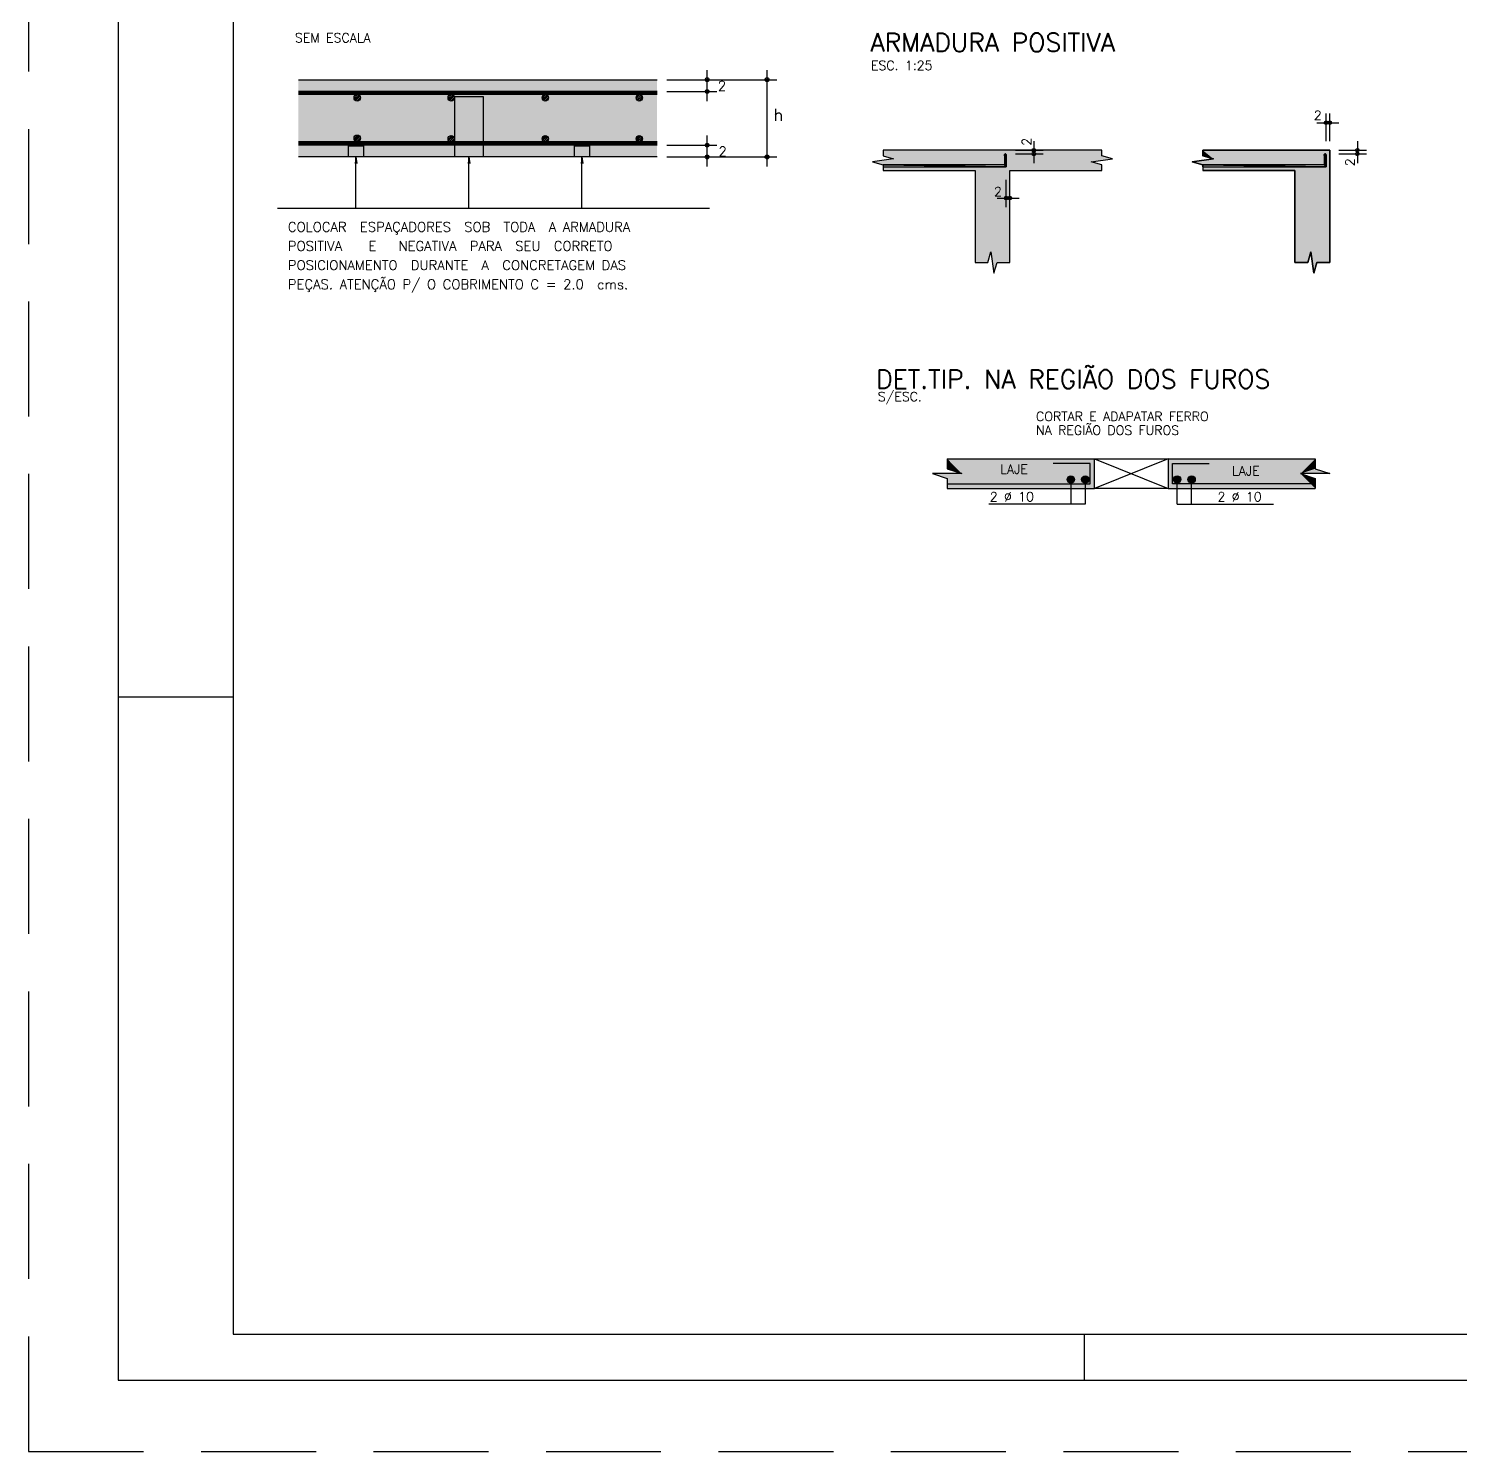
# Model space of a CAD drawing. Extents: x -1.9 to 86, y -1.6 to 60.9.
# Drawn here: x -1.95 to 29.18, y -1.55 to 29.38 of the extents above; entities that cross this region are included whole.
import ezdxf

# ---------------------------------------------------------------- set-up
doc = ezdxf.new("R2010")
doc.units = 0
doc.header["$MEASUREMENT"] = 0
doc.linetypes.add('HIDDEN', pattern=[0.375, 0.25, -0.125])
doc.layers.get('0').update_dxf_attribs({"linetype": 'CONTINUOUS'})
doc.layers.get('Defpoints').update_dxf_attribs({"linetype": 'CONTINUOUS'})
for name, color, linetype in [('ARQ_FOLHA', 7, 'CONTINUOUS'), ('PENA_01', 1, 'CONTINUOUS'), ('PENA_02', 2, 'CONTINUOUS'), ('PENA_03', 3, 'CONTINUOUS'), ('PENA_04', 4, 'CONTINUOUS'), ('PENA_05', 5, 'CONTINUOUS'), ('PENA_10', 253, 'CONTINUOUS')]:
    doc.layers.add(name, color=color, linetype=linetype)
doc.styles.get("Standard").update_dxf_attribs({"font": 'ROMANS.SHX'})

# ---------------------------------------------------------------- blocks, each defined once
blk = doc.blocks.new('FOLHA A1 - 841 X 594')
at = {"layer": 'ARQ_FOLHA', "color": 1}
for p, q in [((-816, 148.5), (-841, 148.5)), ((-631, 10), (-631, 0))]:
    blk.add_line(p, q, dxfattribs=at)
for points in [[(-841, 0), (0, 0), (0, 594), (-841, 594)], [(-816, 10), (-10, 10), (-10, 584), (-816, 584)]]:
    blk.add_lwpolyline(points, close=True, dxfattribs=at)
at = {"layer": 'Defpoints', "color": 8, "linetype": 'HIDDEN', "ltscale": 100}
blk.add_lwpolyline([(-860.5, 609.5), (-860.5, -15.5), (19.5, -15.5), (19.5, 609.5)], close=True, dxfattribs=at)
blk = doc.blocks.new('*U24')
blk.add_blockref('FOLHA A1 - 841 X 594', (0, 0))

msp = doc.modelspace()

# ---------------------------------------------------------------- linework, layer by layer
at = {"layer": 'PENA_01', "linetype": 'Continuous'}
for p, q in [((12.803, 27.805), (12.803, 28.481)), ((14.106, 26.381), (14.106, 28.481)), ((11.926, 28.271), (13.013, 28.271)), ((12.136, 28.271), (14.316, 28.271)), ((11.926, 28.015), (13.013, 28.015)), ((26.262, 26.936), (26.262, 27.536)), ((26.342, 26.936), (26.342, 27.536)), ((26.062, 27.336), (26.542, 27.336)), ((11.926, 26.847), (13.013, 26.847)), ((12.803, 26.381), (12.803, 27.057)), ((19.908, 26.936), (19.908, 26.456)), ((26.942, 26.936), (26.942, 26.456)), ((11.926, 26.591), (13.013, 26.591)), ((12.136, 26.591), (14.316, 26.591)), ((19.508, 26.736), (20.108, 26.736)), ((19.508, 26.656), (20.108, 26.656)), ((26.542, 26.736), (27.142, 26.736)), ((26.542, 26.656), (27.142, 26.656)), ((19.308, 25.496), (19.308, 26.096)), ((19.388, 25.496), (19.388, 26.096)), ((19.108, 25.696), (19.588, 25.696)), ((21.225, 20.025), (22.825, 19.385)), ((22.825, 20.025), (21.225, 19.385))]:
    msp.add_line(p, q, dxfattribs=at)
for points in [[(5.168, 25.474), (5.168, 26.591), (5.187, 26.452), (5.168, 26.591), (5.15, 26.452)], [(7.625, 25.474), (7.625, 26.591), (7.643, 26.452), (7.625, 26.591), (7.607, 26.452)], [(10.082, 25.474), (10.082, 26.591), (10.1, 26.452), (10.082, 26.591), (10.064, 26.452)]]:
    msp.add_lwpolyline(points, dxfattribs=at)
at = {"layer": 'PENA_02', "linetype": 'Continuous'}
for p, q in [((20.712, 19.578), (20.712, 19.038)), ((21.026, 19.58), (21.026, 19.038)), ((23.024, 19.038), (23.024, 19.58)), ((23.338, 19.038), (23.338, 19.578)), ((21.026, 19.038), (18.93, 19.038)), ((23.024, 19.038), (25.12, 19.038))]:
    msp.add_line(p, q, dxfattribs=at)
for centre, radius in [((12.803, 28.271), 0.042), ((12.803, 28.015), 0.042), ((12.803, 28.271), 0.021), ((12.803, 28.015), 0.021), ((14.106, 28.271), 0.042), ((14.106, 28.271), 0.021), ((26.262, 27.336), 0.04), ((26.262, 27.336), 0.02), ((26.342, 27.336), 0.04), ((26.342, 27.336), 0.02), ((12.803, 26.847), 0.042), ((12.803, 26.847), 0.021), ((19.908, 26.736), 0.04), ((26.942, 26.736), 0.04), ((12.803, 26.591), 0.042), ((12.803, 26.591), 0.021), ((14.106, 26.591), 0.042), ((14.106, 26.591), 0.021), ((19.908, 26.656), 0.04), ((19.908, 26.736), 0.02), ((19.908, 26.656), 0.02), ((26.942, 26.656), 0.04), ((26.942, 26.736), 0.02), ((26.942, 26.656), 0.02), ((19.308, 25.696), 0.04), ((19.308, 25.696), 0.02), ((19.388, 25.696), 0.04), ((19.388, 25.696), 0.02)]:
    msp.add_circle(centre, radius, dxfattribs=at)
at = {"layer": 'PENA_03', "linetype": 'Continuous'}
for p, q in [((3.915, 28.271), (11.716, 28.271)), ((11.716, 28.015), (3.915, 28.015)), ((11.716, 28.001), (3.915, 28.001)), ((11.716, 27.987), (3.915, 27.987)), ((11.716, 27.973), (3.915, 27.973)), ((11.716, 27.959), (3.915, 27.959)), ((11.716, 27.945), (3.915, 27.945)), ((5.126, 27.865), (5.206, 27.945)), ((5.138, 27.836), (5.235, 27.933)), ((5.139, 27.917), (5.154, 27.932)), ((5.158, 27.817), (5.254, 27.913)), ((5.187, 27.806), (5.265, 27.884)), ((7.171, 27.865), (7.251, 27.945)), ((7.182, 27.836), (7.279, 27.933)), ((7.184, 27.917), (7.199, 27.932)), ((7.202, 27.817), (7.299, 27.913)), ((7.231, 27.806), (7.309, 27.884)), ((9.216, 27.865), (9.296, 27.945)), ((9.227, 27.836), (9.324, 27.933)), ((9.229, 27.917), (9.243, 27.932)), ((9.247, 27.817), (9.343, 27.913)), ((9.276, 27.806), (9.354, 27.884)), ((11.26, 27.865), (11.34, 27.945)), ((11.272, 27.836), (11.369, 27.933)), ((11.273, 27.917), (11.288, 27.932)), ((11.292, 27.817), (11.388, 27.913)), ((11.321, 27.806), (11.399, 27.884)), ((11.716, 26.917), (3.915, 26.917)), ((11.716, 26.903), (3.915, 26.903)), ((11.716, 26.889), (3.915, 26.889)), ((11.716, 26.875), (3.915, 26.875)), ((11.716, 26.861), (3.915, 26.861)), ((11.716, 26.847), (3.915, 26.847)), ((5.126, 26.987), (5.206, 27.067)), ((5.138, 26.959), (5.235, 27.056)), ((5.139, 27.04), (5.154, 27.055)), ((5.158, 26.939), (5.254, 27.036)), ((5.187, 26.929), (5.265, 27.007)), ((7.171, 26.973), (7.251, 27.053)), ((7.182, 26.945), (7.279, 27.042)), ((7.184, 27.026), (7.199, 27.04)), ((7.202, 26.925), (7.299, 27.022)), ((7.231, 26.915), (7.309, 26.993)), ((9.216, 26.973), (9.296, 27.053)), ((9.227, 26.945), (9.324, 27.042)), ((9.229, 27.026), (9.243, 27.04)), ((9.247, 26.925), (9.343, 27.022)), ((9.276, 26.915), (9.354, 26.993)), ((11.26, 26.973), (11.34, 27.053)), ((11.272, 26.945), (11.369, 27.042)), ((11.273, 27.026), (11.288, 27.04)), ((11.292, 26.925), (11.388, 27.022)), ((11.321, 26.915), (11.399, 26.993)), ((11.716, 26.591), (3.915, 26.591)), ((19.268, 26.636), (19.268, 26.416)), ((19.308, 26.376), (19.308, 26.636)), ((26.222, 26.636), (26.222, 26.416)), ((26.342, 26.736), (26.262, 26.736)), ((26.262, 26.736), (26.262, 26.736)), ((26.262, 26.376), (26.262, 26.636)), ((26.342, 26.736), (26.342, 26.656)), ((26.342, 26.736), (26.342, 26.736)), ((26.342, 26.736), (26.342, 26.736)), ((26.342, 26.656), (26.342, 26.656)), ((16.628, 26.416), (16.628, 26.376)), ((19.268, 26.416), (16.628, 26.416)), ((16.628, 26.376), (19.308, 26.376)), ((17.868, 26.376), (17.868, 26.376)), ((26.222, 26.416), (23.582, 26.416)), ((23.582, 26.416), (23.582, 26.296)), ((23.582, 26.416), (23.582, 26.296)), ((23.582, 26.416), (23.582, 26.296)), ((23.582, 26.416), (23.582, 26.296)), ((23.582, 26.416), (23.582, 26.296)), ((23.582, 26.416), (23.582, 26.296)), ((23.582, 26.416), (23.582, 26.296)), ((23.582, 26.416), (23.582, 26.296)), ((23.582, 26.416), (23.582, 26.296)), ((23.582, 26.416), (23.582, 26.296)), ((23.582, 26.416), (23.582, 26.296)), ((23.582, 26.416), (23.582, 26.296)), ((23.582, 26.376), (26.262, 26.376)), ((3.464, 25.474), (12.855, 25.474)), ((18.025, 20.025), (21.225, 20.025)), ((21.225, 19.385), (21.225, 20.025)), ((21.225, 20.025), (22.825, 20.025)), ((22.825, 20.025), (26.025, 20.025)), ((22.825, 20.025), (22.825, 19.385)), ((18.025, 19.385), (21.225, 19.385)), ((22.825, 19.385), (21.225, 19.385)), ((22.825, 19.385), (26.025, 19.385))]:
    msp.add_line(p, q, dxfattribs=at)
for points in [[(7.314, 27.906), (7.936, 27.906), (7.936, 26.591), (7.314, 26.591), (7.314, 27.906)], [(5.008, 26.831), (5.329, 26.831), (5.329, 26.591), (5.008, 26.591), (5.008, 26.831)], [(9.921, 26.831), (10.243, 26.831), (10.243, 26.591), (9.921, 26.591), (9.921, 26.831)], [(19.388, 26.296), (21.388, 26.296), (21.388, 26.416), (21.157, 26.483), (21.618, 26.549), (21.388, 26.616), (21.388, 26.736), (16.628, 26.736), (16.628, 26.616), (16.858, 26.549), (16.397, 26.483), (16.628, 26.416), (16.628, 26.296), (18.628, 26.296), (18.628, 24.296), (18.908, 24.296), (18.974, 24.527), (19.041, 24.065), (19.108, 24.296), (19.388, 24.296), (19.388, 26.296)], [(19.308, 26.376), (19.308, 26.636), (19.307, 26.64), (19.306, 26.644), (19.304, 26.647), (19.301, 26.65), (19.298, 26.653), (19.294, 26.655), (19.29, 26.655), (19.285, 26.655), (19.281, 26.655), (19.278, 26.653), (19.274, 26.65), (19.271, 26.647), (19.269, 26.644), (19.268, 26.64), (19.268, 26.636), (19.268, 26.416), (16.628, 26.416), (16.628, 26.376), (19.308, 26.376)], [(19.308, 26.376), (19.269, 26.644), (19.268, 26.64), (19.308, 26.376)], [(19.308, 26.376), (19.268, 26.64), (19.268, 26.636), (19.308, 26.376)], [(19.308, 26.376), (19.268, 26.636), (19.268, 26.416), (19.308, 26.376)], [(19.308, 26.376), (19.271, 26.647), (19.269, 26.644), (19.308, 26.376)], [(19.308, 26.376), (19.274, 26.65), (19.271, 26.647), (19.308, 26.376)], [(19.308, 26.376), (19.278, 26.653), (19.274, 26.65), (19.308, 26.376)], [(19.308, 26.376), (19.281, 26.655), (19.278, 26.653), (19.308, 26.376)], [(19.308, 26.376), (19.285, 26.655), (19.281, 26.655), (19.308, 26.376)], [(19.308, 26.376), (19.29, 26.655), (19.285, 26.655), (19.308, 26.376)], [(19.308, 26.376), (19.294, 26.655), (19.29, 26.655), (19.308, 26.376)], [(19.308, 26.376), (19.298, 26.653), (19.294, 26.655), (19.308, 26.376)], [(19.308, 26.376), (19.301, 26.65), (19.298, 26.653), (19.308, 26.376)], [(19.308, 26.376), (19.304, 26.647), (19.301, 26.65), (19.308, 26.376)], [(19.308, 26.376), (19.306, 26.644), (19.304, 26.647), (19.308, 26.376)], [(19.308, 26.376), (19.307, 26.64), (19.306, 26.644), (19.308, 26.376)], [(19.308, 26.376), (19.308, 26.636), (19.307, 26.64), (19.308, 26.376)], [(23.582, 26.296), (25.582, 26.296), (25.582, 24.296), (25.862, 24.296), (25.928, 24.527), (25.995, 24.065), (26.062, 24.296), (26.342, 24.296), (26.342, 26.736), (23.582, 26.736), (23.582, 26.616), (23.812, 26.549), (23.351, 26.483), (23.582, 26.416), (23.582, 26.296)], [(23.582, 26.416), (23.351, 26.483), (23.812, 26.549), (23.582, 26.616), (23.582, 26.736), (26.342, 26.736), (26.342, 24.296), (26.062, 24.296), (25.995, 24.065), (25.928, 24.527), (25.862, 24.296), (25.582, 24.296), (25.582, 26.296), (23.582, 26.296)], [(26.262, 26.376), (26.262, 26.636), (26.261, 26.64), (26.26, 26.644), (26.258, 26.647), (26.255, 26.65), (26.252, 26.653), (26.248, 26.655), (26.244, 26.655), (26.239, 26.655), (26.235, 26.655), (26.232, 26.653), (26.228, 26.65), (26.225, 26.647), (26.223, 26.644), (26.222, 26.64), (26.222, 26.636), (26.222, 26.416), (23.582, 26.416), (23.582, 26.376), (26.262, 26.376)], [(26.262, 26.376), (26.223, 26.644), (26.222, 26.64), (26.262, 26.376)], [(26.262, 26.376), (26.222, 26.64), (26.222, 26.636), (26.262, 26.376)], [(26.262, 26.376), (26.222, 26.636), (26.222, 26.416), (26.262, 26.376)], [(26.262, 26.376), (26.225, 26.647), (26.223, 26.644), (26.262, 26.376)], [(26.262, 26.376), (26.228, 26.65), (26.225, 26.647), (26.262, 26.376)], [(26.262, 26.376), (26.232, 26.653), (26.228, 26.65), (26.262, 26.376)], [(26.262, 26.376), (26.235, 26.655), (26.232, 26.653), (26.262, 26.376)], [(26.262, 26.376), (26.239, 26.655), (26.235, 26.655), (26.262, 26.376)], [(26.262, 26.376), (26.244, 26.655), (26.239, 26.655), (26.262, 26.376)], [(26.262, 26.376), (26.248, 26.655), (26.244, 26.655), (26.262, 26.376)], [(26.262, 26.376), (26.252, 26.653), (26.248, 26.655), (26.262, 26.376)], [(26.262, 26.376), (26.255, 26.65), (26.252, 26.653), (26.262, 26.376)], [(26.262, 26.376), (26.258, 26.647), (26.255, 26.65), (26.262, 26.376)], [(26.262, 26.376), (26.26, 26.644), (26.258, 26.647), (26.262, 26.376)], [(26.262, 26.376), (26.261, 26.64), (26.26, 26.644), (26.262, 26.376)], [(26.262, 26.376), (26.262, 26.636), (26.261, 26.64), (26.262, 26.376)], [(19.308, 26.376), (16.628, 26.416), (16.628, 26.376), (19.308, 26.376)], [(19.308, 26.376), (19.268, 26.416), (16.628, 26.416), (19.308, 26.376)], [(23.582, 26.376), (23.582, 26.416)], [(26.262, 26.376), (23.582, 26.416), (23.582, 26.376), (26.262, 26.376)], [(26.262, 26.376), (26.222, 26.416), (23.582, 26.416), (26.262, 26.376)], [(18.025, 20.025), (18.025, 19.812), (18.345, 19.705), (17.705, 19.705), (18.025, 19.599), (18.025, 19.385)], [(26.025, 20.025), (26.025, 19.812), (26.345, 19.705), (25.705, 19.705), (26.025, 19.599), (26.025, 19.385)]]:
    msp.add_lwpolyline(points, dxfattribs=at)
for centre, radius in [((5.195, 27.876), 0.07), ((7.24, 27.876), 0.07), ((9.285, 27.876), 0.07), ((11.329, 27.876), 0.07), ((5.195, 26.998), 0.07), ((7.24, 26.984), 0.07), ((9.285, 26.984), 0.07), ((11.329, 26.984), 0.07), ((20.712, 19.578), 0.08), ((21.026, 19.58), 0.08), ((23.024, 19.58), 0.08), ((23.338, 19.578), 0.08)]:
    msp.add_circle(centre, radius, dxfattribs=at)
for points in [[(19.308, 26.376), (19.269, 26.644), (19.268, 26.64)], [(19.308, 26.376), (19.268, 26.64), (19.268, 26.636)], [(19.308, 26.376), (19.268, 26.64), (19.308, 26.376)], [(19.308, 26.376), (19.268, 26.636), (19.268, 26.416)], [(19.308, 26.376), (19.268, 26.636), (19.308, 26.376)], [(19.308, 26.376), (19.271, 26.647), (19.269, 26.644)], [(19.308, 26.376), (19.269, 26.644), (19.308, 26.376)], [(19.308, 26.376), (19.274, 26.65), (19.271, 26.647)], [(19.308, 26.376), (19.271, 26.647), (19.308, 26.376)], [(19.308, 26.376), (19.278, 26.653), (19.274, 26.65)], [(19.308, 26.376), (19.274, 26.65), (19.308, 26.376)], [(19.308, 26.376), (19.281, 26.655), (19.278, 26.653)], [(19.308, 26.376), (19.278, 26.653), (19.308, 26.376)], [(19.308, 26.376), (19.285, 26.655), (19.281, 26.655)], [(19.308, 26.376), (19.281, 26.655), (19.308, 26.376)], [(19.308, 26.376), (19.29, 26.655), (19.285, 26.655)], [(19.308, 26.376), (19.285, 26.655), (19.308, 26.376)], [(19.308, 26.376), (19.294, 26.655), (19.29, 26.655)], [(19.308, 26.376), (19.29, 26.655), (19.308, 26.376)], [(19.308, 26.376), (19.298, 26.653), (19.294, 26.655)], [(19.308, 26.376), (19.294, 26.655), (19.308, 26.376)], [(19.308, 26.376), (19.301, 26.65), (19.298, 26.653)], [(19.308, 26.376), (19.298, 26.653), (19.308, 26.376)], [(19.308, 26.376), (19.304, 26.647), (19.301, 26.65)], [(19.308, 26.376), (19.301, 26.65), (19.308, 26.376)], [(19.308, 26.376), (19.306, 26.644), (19.304, 26.647)], [(19.308, 26.376), (19.304, 26.647), (19.308, 26.376)], [(19.308, 26.376), (19.307, 26.64), (19.306, 26.644)], [(19.308, 26.376), (19.306, 26.644), (19.308, 26.376)], [(19.308, 26.376), (19.308, 26.636), (19.307, 26.64)], [(19.308, 26.376), (19.307, 26.64), (19.308, 26.376)], [(26.262, 26.376), (26.223, 26.644), (26.222, 26.64)], [(26.262, 26.376), (26.222, 26.64), (26.222, 26.636)], [(26.262, 26.376), (26.222, 26.64), (26.262, 26.376)], [(26.262, 26.376), (26.222, 26.636), (26.222, 26.416)], [(26.262, 26.376), (26.222, 26.636), (26.262, 26.376)], [(26.262, 26.376), (26.225, 26.647), (26.223, 26.644)], [(26.262, 26.376), (26.223, 26.644), (26.262, 26.376)], [(26.262, 26.376), (26.228, 26.65), (26.225, 26.647)], [(26.262, 26.376), (26.225, 26.647), (26.262, 26.376)], [(26.262, 26.376), (26.232, 26.653), (26.228, 26.65)], [(26.262, 26.376), (26.228, 26.65), (26.262, 26.376)], [(26.262, 26.376), (26.235, 26.655), (26.232, 26.653)], [(26.262, 26.376), (26.232, 26.653), (26.262, 26.376)], [(26.262, 26.376), (26.239, 26.655), (26.235, 26.655)], [(26.262, 26.376), (26.235, 26.655), (26.262, 26.376)], [(26.262, 26.376), (26.244, 26.655), (26.239, 26.655)], [(26.262, 26.376), (26.239, 26.655), (26.262, 26.376)], [(26.262, 26.376), (26.248, 26.655), (26.244, 26.655)], [(26.262, 26.376), (26.244, 26.655), (26.262, 26.376)], [(26.262, 26.376), (26.252, 26.653), (26.248, 26.655)], [(26.262, 26.376), (26.248, 26.655), (26.262, 26.376)], [(26.262, 26.376), (26.255, 26.65), (26.252, 26.653)], [(26.262, 26.376), (26.252, 26.653), (26.262, 26.376)], [(26.262, 26.376), (26.258, 26.647), (26.255, 26.65)], [(26.262, 26.376), (26.255, 26.65), (26.262, 26.376)], [(26.262, 26.376), (26.26, 26.644), (26.258, 26.647)], [(26.262, 26.376), (26.258, 26.647), (26.262, 26.376)], [(26.262, 26.376), (26.261, 26.64), (26.26, 26.644)], [(26.262, 26.376), (26.26, 26.644), (26.262, 26.376)], [(26.262, 26.376), (26.262, 26.636), (26.261, 26.64)], [(26.262, 26.376), (26.261, 26.64), (26.262, 26.376)], [(19.308, 26.376), (16.628, 26.416), (16.628, 26.376)], [(19.308, 26.376), (19.268, 26.416), (16.628, 26.416)], [(19.308, 26.376), (16.628, 26.416), (19.308, 26.376)], [(19.308, 26.376), (16.628, 26.376), (19.308, 26.376)], [(19.308, 26.376), (19.268, 26.416), (19.308, 26.376)], [(26.262, 26.376), (23.582, 26.416), (23.582, 26.376)], [(26.262, 26.376), (26.222, 26.416), (23.582, 26.416)], [(26.262, 26.376), (23.582, 26.416), (26.262, 26.376)], [(26.262, 26.376), (23.582, 26.376), (26.262, 26.376)], [(26.262, 26.376), (26.222, 26.416), (26.262, 26.376)], [(20.792, 19.578), (20.672, 19.647), (20.637, 19.605)], [(20.792, 19.578), (20.726, 19.657), (20.672, 19.647)], [(20.792, 19.578), (20.773, 19.629), (20.726, 19.657)], [(21.106, 19.58), (20.986, 19.65), (20.951, 19.608)], [(21.106, 19.58), (21.04, 19.659), (20.986, 19.65)], [(21.106, 19.58), (21.087, 19.632), (21.04, 19.659)], [(23.104, 19.58), (22.984, 19.65), (22.949, 19.608)], [(23.104, 19.58), (23.038, 19.659), (22.984, 19.65)], [(23.104, 19.58), (23.085, 19.632), (23.038, 19.659)], [(23.418, 19.578), (23.298, 19.647), (23.262, 19.605)], [(23.418, 19.578), (23.351, 19.657), (23.298, 19.647)], [(23.418, 19.578), (23.399, 19.629), (23.351, 19.657)], [(20.792, 19.578), (20.637, 19.605), (20.637, 19.551)], [(20.792, 19.578), (20.637, 19.551), (20.672, 19.509)], [(20.792, 19.578), (20.672, 19.509), (20.726, 19.499)], [(20.792, 19.578), (20.726, 19.499), (20.773, 19.527)], [(20.792, 19.578), (20.773, 19.527), (20.792, 19.578)], [(21.106, 19.58), (20.951, 19.608), (20.951, 19.553)], [(21.106, 19.58), (20.951, 19.553), (20.986, 19.511)], [(21.106, 19.58), (20.986, 19.511), (21.04, 19.502)], [(21.106, 19.58), (21.04, 19.502), (21.087, 19.529)], [(21.106, 19.58), (21.087, 19.529), (21.106, 19.58)], [(23.104, 19.58), (22.949, 19.608), (22.949, 19.553)], [(23.104, 19.58), (22.949, 19.553), (22.984, 19.511)], [(23.104, 19.58), (22.984, 19.511), (23.038, 19.502)], [(23.104, 19.58), (23.038, 19.502), (23.085, 19.529)], [(23.104, 19.58), (23.085, 19.529), (23.104, 19.58)], [(23.418, 19.578), (23.262, 19.605), (23.262, 19.551)], [(23.418, 19.578), (23.262, 19.551), (23.298, 19.509)], [(23.418, 19.578), (23.298, 19.509), (23.351, 19.499)], [(23.418, 19.578), (23.351, 19.499), (23.399, 19.527)], [(23.418, 19.578), (23.399, 19.527), (23.418, 19.578)]]:
    msp.add_solid(points, dxfattribs=at)
at = {"layer": 'PENA_05', "linetype": 'Continuous'}
for p, q in [((21.129, 19.929), (20.329, 19.929)), ((22.921, 19.929), (23.721, 19.929))]:
    msp.add_line(p, q, dxfattribs=at)
for points in [[(18.025, 19.481), (21.129, 19.481), (21.129, 19.929)], [(26.025, 19.481), (22.921, 19.481), (22.921, 19.929)]]:
    msp.add_lwpolyline(points, dxfattribs=at)
at = {"layer": 'PENA_10', "linetype": 'Continuous'}
for points in [[(11.716, 26.591), (3.915, 26.591), (3.915, 28.271)], [(11.716, 26.591), (3.915, 28.271), (11.716, 28.271)], [(11.716, 26.591), (11.716, 28.271), (11.716, 26.591)], [(19.388, 26.296), (16.858, 26.549), (16.397, 26.483)], [(19.388, 26.296), (16.397, 26.483), (16.628, 26.416)], [(19.388, 26.296), (21.388, 26.736), (16.628, 26.736)], [(19.388, 26.296), (16.628, 26.736), (16.628, 26.616)], [(19.388, 26.296), (16.628, 26.616), (16.858, 26.549)], [(19.388, 26.296), (21.388, 26.616), (21.388, 26.736)], [(19.388, 26.296), (21.618, 26.549), (21.388, 26.616)], [(19.388, 26.296), (21.157, 26.483), (21.618, 26.549)], [(19.388, 26.296), (21.388, 26.416), (21.157, 26.483)], [(23.812, 26.549), (23.351, 26.483), (23.582, 26.416)], [(23.812, 26.549), (26.342, 26.736), (23.582, 26.736)], [(23.812, 26.549), (23.582, 26.736), (23.582, 26.616)], [(23.812, 26.549), (23.582, 26.416), (25.582, 26.296)], [(23.812, 26.549), (25.582, 26.296), (26.342, 26.736)], [(26.342, 26.736), (25.582, 26.296), (25.862, 24.296)], [(26.342, 26.736), (25.862, 24.296), (25.928, 24.527)], [(26.342, 26.736), (25.928, 24.527), (25.995, 24.065)], [(26.342, 26.736), (25.995, 24.065), (26.062, 24.296)], [(26.342, 26.736), (26.062, 24.296), (26.342, 24.296)], [(19.388, 26.296), (16.628, 26.416), (16.628, 26.296)], [(19.388, 26.296), (16.628, 26.296), (18.628, 26.296)], [(19.388, 26.296), (18.628, 26.296), (18.628, 24.296)], [(19.388, 26.296), (18.628, 24.296), (18.908, 24.296)], [(19.388, 26.296), (18.908, 24.296), (18.974, 24.527)], [(19.388, 26.296), (18.974, 24.527), (19.041, 24.065)], [(19.388, 26.296), (19.041, 24.065), (19.108, 24.296)], [(19.388, 26.296), (19.108, 24.296), (19.388, 24.296)], [(19.388, 26.296), (21.388, 26.296), (21.388, 26.416)], [(19.388, 26.296), (19.388, 24.296), (19.388, 26.296)], [(25.582, 26.296), (23.582, 26.416), (23.582, 26.296)], [(25.862, 24.296), (25.582, 26.296), (25.582, 24.296)], [(18.345, 19.705), (21.225, 20.025), (18.025, 20.025)], [(18.345, 19.705), (18.025, 20.025), (18.025, 19.812)], [(18.345, 19.705), (21.225, 19.385), (21.225, 20.025)], [(25.705, 19.705), (26.025, 20.025), (22.825, 20.025)], [(25.705, 19.705), (22.825, 20.025), (26.025, 19.385)], [(26.025, 19.385), (22.825, 20.025), (22.825, 19.385)], [(25.705, 19.705), (26.025, 19.812), (26.025, 20.025)], [(18.345, 19.705), (17.705, 19.705), (18.025, 19.599)], [(18.345, 19.705), (18.025, 19.599), (21.225, 19.385)], [(25.705, 19.705), (26.345, 19.705), (26.025, 19.812)], [(25.705, 19.705), (26.025, 19.385), (26.025, 19.599)], [(21.225, 19.385), (18.025, 19.599), (18.025, 19.385)]]:
    msp.add_solid(points, dxfattribs=at)

# ---------------------------------------------------------------- block references
at = {"xscale": 0.09999999999999938, "yscale": 0.09999999999999938, "zscale": 0.09999999999999938}
msp.add_blockref('*U24', (84.1, -0.002), dxfattribs=at)

# ---------------------------------------------------------------- texts
at = {"layer": 'PENA_02', "linetype": 'Continuous'}
for s, p in [('CORTAR E ADAPATAR FERRO', (19.955, 20.85)), ('NA REGIÃO DOS FUROS', (19.955, 20.55)), ('LAJE', (19.177, 19.703)), ('LAJE', (24.218, 19.667)), ('2 %%c 10', (18.949, 19.103)), ('2 %%c 10', (23.901, 19.103))]:
    msp.add_text(s, height=0.2, dxfattribs=at).set_placement(p)
at = {"layer": 'PENA_03', "linetype": 'Continuous'}
for s, height, p in [('SEM ESCALA', 0.2, (3.84, 29.081)), ('ESC. 1:25', 0.2, (16.366, 28.481)), ('2', 0.21, (13.036, 28.031)), ('2', 0.2, (25.995, 27.396)), ('2', 0.21, (13.051, 26.607)), ('2', 0.2, (19.041, 25.736)), ('COLOCAR  ESPAÇADORES  SOB  TODA  A ARMADURA', 0.21, (3.687, 24.965)), ('POSITIVA   E   NEGATIVA  PARA  SEU  CORRETO', 0.21, (3.687, 24.549)), ('POSICIONAMENTO  DURANTE  A  CONCRETAGEM DAS', 0.21, (3.687, 24.133)), ('PEÇAS. ATENÇÃO P/ O COBRIMENTO C = 2.0  cms.', 0.21, (3.687, 23.717)), ('S/ESC.', 0.2, (16.514, 21.28))]:
    msp.add_text(s, height=height, dxfattribs=at).set_placement(p)
for p in [(19.848, 26.836), (26.882, 26.389)]:
    msp.add_text('2', height=0.2, rotation=90, dxfattribs=at).set_placement(p)
at = {"layer": 'PENA_04', "linetype": 'Continuous'}
msp.add_text('h', height=0.263, dxfattribs=at).set_placement((14.243, 27.374))
at = {"layer": 'PENA_05', "linetype": 'Continuous'}
for s, p in [('ARMADURA POSITIVA', (16.354, 28.881)), ('DET.TIP. NA REGIÃO DOS FUROS', (16.477, 21.56))]:
    msp.add_text(s, height=0.4, dxfattribs=at).set_placement(p)

doc.saveas('drawing.dxf')
